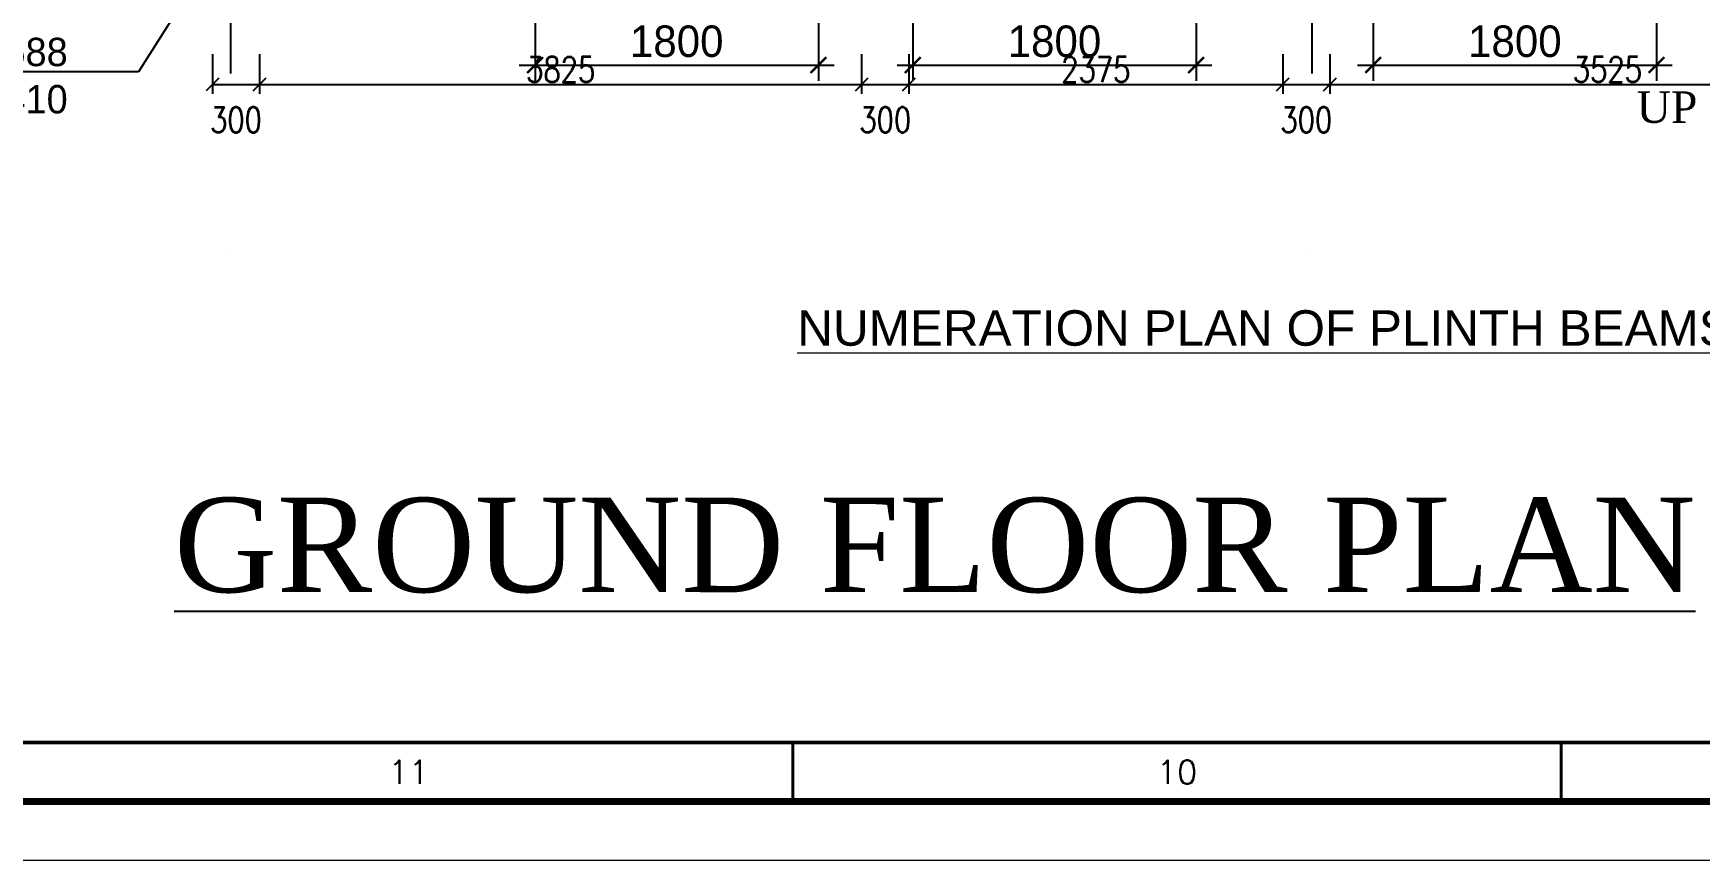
# Model space of a CAD drawing. Header units: millimetres. Extents: x 423806 to 486881, y 1786979 to 1831529.
# Drawn here: x 430993 to 441580, y 1788479 to 1793732 of the extents above; entities that cross this region are included whole.
import ezdxf
from ezdxf import colors
from ezdxf.entities.mleader import LeaderData, LeaderLine
from ezdxf.enums import TextEntityAlignment as Align
from ezdxf.math import Vec2, Vec3

# ---------------------------------------------------------------- set-up
doc = ezdxf.new("R2010")
doc.units = ezdxf.units.MM
doc.header["$LTSCALE"] = 150
doc.header["$PDSIZE"] = 0.01
doc.linetypes.add('DASHDOTX2', pattern=[2, 1, -0.5, 0, -0.5])
doc.layers.get('0').update_dxf_attribs({"lineweight": 13})
doc.layers.add('AD-GRID', color=251, linetype='DASHDOTX2')
doc.layers.add('COORDINATES', color=1, linetype='Continuous')
for name, color, linetype, lineweight in [('AD-TEXT', 7, 'Continuous', 25), ('DIM', 7, 'Continuous', 13), ('TEXT', 7, 'Continuous', 13), ('Title', 7, 'Continuous', 20)]:
    doc.layers.add(name, color=color, linetype=linetype, lineweight=lineweight)
doc.styles.add('240122--R0_INST_ FLOOR PLANS XREF$0$Scale M 200', font='times.ttf', dxfattribs={"height": 200})
doc.styles.add('Arial', font='arial.ttf')
doc.styles.add('ncc', font='calibri.ttf', dxfattribs={"height": 2})
doc.styles.add('RS', font='romans.shx', dxfattribs={"width": 0.8})
doc.dimstyles.new('D100', dxfattribs={"dimtxt": 160, "dimasz": 80, "dimexe": 60, "dimexo": 50, "dimgap": 15, "dimtad": 1, "dimdec": 0, "dimzin": 0, "dimdsep": 46, "dimtxsty": 'RS', "dimblk": 'OBLIQUE', "dimcen": 1, "dimclrd": 33, "dimclre": 33, "dimclrt": 7, "dimadec": 0, "dimazin": 0, "dimtfac": 1, "dimtdec": 0, "dimtmove": 2, "dimatfit": 3, "dimfxl": 125, "dimtolj": 1, "dimtzin": 0, "dimarcsym": 1})
doc.dimstyles.new('Scale 100', dxfattribs={"dimtxt": 200, "dimasz": 100, "dimexe": 100, "dimexo": 100, "dimgap": 50, "dimtad": 1, "dimdec": 0, "dimrnd": 5, "dimzin": 0, "dimdsep": 46, "dimtxsty": 'Standard', "dimblk": 'ARCHTICK', "dimcen": 0, "dimdle": 100, "dimclrd": 252, "dimclre": 252, "dimclrt": 256, "dimadec": 0, "dimazin": 0, "dimtfac": 1, "dimtdec": 0, "dimtofl": 0, "dimtmove": 1, "dimatfit": 3, "dimfxl": 0.18, "dimtolj": 1, "dimtzin": 0, "dimarcsym": 0})

# ---------------------------------------------------------------- blocks, each defined once
blk = doc.blocks.new('_Oblique')
at = {"color": 0, "linetype": 'ByBlock', "lineweight": -2}
blk.add_line((-0.5, -0.5), (0.5, 0.5), dxfattribs=at)
blk = doc.blocks.new('*D160')
at = {"layer": 'Defpoints', "color": 0, "transparency": 16777216}
for p in [(432131, 1793651), (432431, 1793651), (432431, 1793408)]:
    blk.add_point(p, dxfattribs=at)
at = {"layer": 'DIM', "color": 33, "lineweight": -2, "transparency": 16777216}
for p, q in [((432131, 1793601), (432131, 1793348)), ((432431, 1793601), (432431, 1793348)), ((432131, 1793408), (432431, 1793408))]:
    blk.add_line(p, q, dxfattribs=at)
at = {"layer": 'DIM', "color": 33, "lineweight": -2, "transparency": 16777216, "xscale": 80, "yscale": 80, "zscale": 80, "rotation": 180}
blk.add_blockref('_Oblique', (432131, 1793408), dxfattribs=at)
at = {"layer": 'DIM', "color": 33, "lineweight": -2, "transparency": 16777216, "xscale": 80, "yscale": 80, "zscale": 80}
blk.add_blockref('_Oblique', (432431, 1793408), dxfattribs=at)
at = {"layer": 'DIM', "color": 7, "transparency": 16777216, "insert": (432281, 1793183), "char_height": 160, "attachment_point": 5, "style": 'RS'}
blk.add_mtext('\\A1;300', dxfattribs=at)
blk = doc.blocks.new('*D161')
at = {"layer": 'Defpoints', "color": 0, "transparency": 16777216}
for p in [(432431, 1793651), (436256, 1793651), (436256, 1793408)]:
    blk.add_point(p, dxfattribs=at)
at = {"layer": 'DIM', "color": 33, "lineweight": -2, "transparency": 16777216}
for p, q in [((432431, 1793601), (432431, 1793348)), ((436256, 1793601), (436256, 1793348)), ((432431, 1793408), (436256, 1793408))]:
    blk.add_line(p, q, dxfattribs=at)
at = {"layer": 'DIM', "color": 33, "lineweight": -2, "transparency": 16777216, "xscale": 80, "yscale": 80, "zscale": 80, "rotation": 180}
blk.add_blockref('_Oblique', (432431, 1793408), dxfattribs=at)
at = {"layer": 'DIM', "color": 33, "lineweight": -2, "transparency": 16777216, "xscale": 80, "yscale": 80, "zscale": 80}
blk.add_blockref('_Oblique', (436256, 1793408), dxfattribs=at)
at = {"layer": 'DIM', "color": 7, "transparency": 16777216, "insert": (434344, 1793503), "char_height": 160, "attachment_point": 5, "style": 'RS'}
blk.add_mtext('\\A1;3825', dxfattribs=at)
blk = doc.blocks.new('*D162')
at = {"layer": 'Defpoints', "color": 0, "transparency": 16777216}
for p in [(436256, 1793651), (436556, 1793651), (436556, 1793408)]:
    blk.add_point(p, dxfattribs=at)
at = {"layer": 'DIM', "color": 33, "lineweight": -2, "transparency": 16777216}
for p, q in [((436256, 1793601), (436256, 1793348)), ((436556, 1793601), (436556, 1793348)), ((436256, 1793408), (436556, 1793408))]:
    blk.add_line(p, q, dxfattribs=at)
at = {"layer": 'DIM', "color": 33, "lineweight": -2, "transparency": 16777216, "xscale": 80, "yscale": 80, "zscale": 80, "rotation": 180}
blk.add_blockref('_Oblique', (436256, 1793408), dxfattribs=at)
at = {"layer": 'DIM', "color": 33, "lineweight": -2, "transparency": 16777216, "xscale": 80, "yscale": 80, "zscale": 80}
blk.add_blockref('_Oblique', (436556, 1793408), dxfattribs=at)
at = {"layer": 'DIM', "color": 7, "transparency": 16777216, "insert": (436406, 1793183), "char_height": 160, "attachment_point": 5, "style": 'RS'}
blk.add_mtext('\\A1;300', dxfattribs=at)
blk = doc.blocks.new('*D163')
at = {"layer": 'Defpoints', "color": 0, "transparency": 16777216}
for p in [(436556, 1793651), (438931, 1793651), (438931, 1793408)]:
    blk.add_point(p, dxfattribs=at)
at = {"layer": 'DIM', "color": 33, "lineweight": -2, "transparency": 16777216}
for p, q in [((436556, 1793601), (436556, 1793348)), ((438931, 1793601), (438931, 1793348)), ((436556, 1793408), (438931, 1793408))]:
    blk.add_line(p, q, dxfattribs=at)
at = {"layer": 'DIM', "color": 33, "lineweight": -2, "transparency": 16777216, "xscale": 80, "yscale": 80, "zscale": 80, "rotation": 180}
blk.add_blockref('_Oblique', (436556, 1793408), dxfattribs=at)
at = {"layer": 'DIM', "color": 33, "lineweight": -2, "transparency": 16777216, "xscale": 80, "yscale": 80, "zscale": 80}
blk.add_blockref('_Oblique', (438931, 1793408), dxfattribs=at)
at = {"layer": 'DIM', "color": 7, "transparency": 16777216, "insert": (437744, 1793503), "char_height": 160, "attachment_point": 5, "style": 'RS'}
blk.add_mtext('\\A1;2375', dxfattribs=at)
blk = doc.blocks.new('*D164')
at = {"layer": 'Defpoints', "color": 0, "transparency": 16777216}
for p in [(438931, 1793651), (439231, 1793651), (439231, 1793408)]:
    blk.add_point(p, dxfattribs=at)
at = {"layer": 'DIM', "color": 33, "lineweight": -2, "transparency": 16777216}
for p, q in [((438931, 1793601), (438931, 1793348)), ((439231, 1793601), (439231, 1793348)), ((438931, 1793408), (439231, 1793408))]:
    blk.add_line(p, q, dxfattribs=at)
at = {"layer": 'DIM', "color": 33, "lineweight": -2, "transparency": 16777216, "xscale": 80, "yscale": 80, "zscale": 80, "rotation": 180}
blk.add_blockref('_Oblique', (438931, 1793408), dxfattribs=at)
at = {"layer": 'DIM', "color": 33, "lineweight": -2, "transparency": 16777216, "xscale": 80, "yscale": 80, "zscale": 80}
blk.add_blockref('_Oblique', (439231, 1793408), dxfattribs=at)
at = {"layer": 'DIM', "color": 7, "transparency": 16777216, "insert": (439081, 1793183), "char_height": 160, "attachment_point": 5, "style": 'RS'}
blk.add_mtext('\\A1;300', dxfattribs=at)
blk = doc.blocks.new('*D165')
at = {"layer": 'Defpoints', "color": 0, "transparency": 16777216}
for p in [(439231, 1793651), (442756, 1793651), (442756, 1793408)]:
    blk.add_point(p, dxfattribs=at)
at = {"layer": 'DIM', "color": 33, "lineweight": -2, "transparency": 16777216}
for p, q in [((439231, 1793601), (439231, 1793348)), ((442756, 1793601), (442756, 1793348)), ((439231, 1793408), (442756, 1793408))]:
    blk.add_line(p, q, dxfattribs=at)
at = {"layer": 'DIM', "color": 33, "lineweight": -2, "transparency": 16777216, "xscale": 80, "yscale": 80, "zscale": 80, "rotation": 180}
blk.add_blockref('_Oblique', (439231, 1793408), dxfattribs=at)
at = {"layer": 'DIM', "color": 33, "lineweight": -2, "transparency": 16777216, "xscale": 80, "yscale": 80, "zscale": 80}
blk.add_blockref('_Oblique', (442756, 1793408), dxfattribs=at)
at = {"layer": 'DIM', "color": 7, "transparency": 16777216, "insert": (440994, 1793503), "char_height": 160, "attachment_point": 5, "style": 'RS'}
blk.add_mtext('\\A1;3525', dxfattribs=at)
blk = doc.blocks.new('ADCL(P43)-AP-A1-L')
at = {"layer": 'Title', "color": 8}
blk.add_lwpolyline([(20, 574), (821, 574), (821, 20), (20, 20)], close=True, dxfattribs=at)
at = {"layer": 'Title', "color": 5, "const_width": 0.6}
blk.add_lwpolyline([(25, 569), (816, 569), (816, 25), (25, 25)], close=True, dxfattribs=at)
at = {"layer": 'Title', "color": 1, "const_width": 0.3}
blk.add_lwpolyline([(30, 564), (811, 564), (811, 30), (30, 30)], close=True, dxfattribs=at)
at = {"layer": 'Title', "color": 8, "const_width": 0.25}
for points in [[(160.17, 25), (160.17, 30)], [(160.17, 25), (160.17, 30)], [(225.25, 25), (225.25, 30)]]:
    blk.add_lwpolyline(points, dxfattribs=at)
at = {"layer": 'TEXT', "style": 'RS'}
for s, p in [('11', (127.63, 27.5)), ('10', (192.71, 27.5))]:
    blk.add_text(s, height=2, dxfattribs=at).set_placement(p, align=Align.MIDDLE)
at = {"layer": 'Title', "style": 'ncc'}
for tag, height, p in [('TITLE-1', 3.25, (752.76, 65.74)), ('TITLE-2', 3.25, (752.76, 59.74)), ('TITLE-3', 3.25, (752.76, 53.74)), ('REV', 2.5, (800.69, 43.17))]:
    blk.add_attdef(tag, text='', height=height, dxfattribs=at).set_placement(p, align=Align.MIDDLE)
for tag, height, p in [('DSGN-DT', 2, (662.54, 63.84)), ('DSGN', 2, (681.8, 63.84)), ('DRAW-DT', 2, (662.54, 58.05)), ('DRAW', 2, (681.8, 58.05)), ('CHKD-DT', 2, (662.54, 52.09)), ('CHKD', 2, (681.8, 52.09)), ('APPD-DT', 2, (662.54, 46.07)), ('APPD', 2, (681.8, 46.07)), ('DRG-1', 2.75, (715.1, 42.96)), ('SCALE', 2, (706.44, 32.92)), ('SHEET', 2, (799.41, 32.92))]:
    blk.add_attdef(tag, text='', height=height, dxfattribs=at).set_placement(p, align=Align.MIDDLE_LEFT)
blk = doc.blocks.new('_ArchTick')
at = {"color": 0, "linetype": 'ByBlock', "const_width": 0.15}
blk.add_lwpolyline([(-0.5, -0.5), (0.5, 0.5)], dxfattribs=at)
blk = doc.blocks.new('*D338')
at = {"color": 252, "lineweight": -2, "transparency": 16777216}
for p, q in [((434181, 1794138), (434181, 1793431)), ((435981, 1794138), (435981, 1793431)), ((434081, 1793531), (436081, 1793531))]:
    blk.add_line(p, q, dxfattribs=at)
at = {"layer": 'Defpoints', "color": 0, "transparency": 16777216}
for p in [(434181, 1794238), (435981, 1794238), (435981, 1793531)]:
    blk.add_point(p, dxfattribs=at)
at = {"color": 252, "lineweight": -2, "transparency": 16777216, "xscale": 100, "yscale": 100, "zscale": 100, "rotation": 180}
blk.add_blockref('_ArchTick', (434181, 1793531), dxfattribs=at)
at = {"color": 252, "lineweight": -2, "transparency": 16777216, "xscale": 100, "yscale": 100, "zscale": 100}
blk.add_blockref('_ArchTick', (435981, 1793531), dxfattribs=at)
at = {"transparency": 16777216, "insert": (435081, 1793681), "char_height": 200, "attachment_point": 5}
blk.add_mtext('\\A1;1800', dxfattribs=at)
blk = doc.blocks.new('*D339')
at = {"color": 252, "lineweight": -2, "transparency": 16777216}
for p, q in [((436581, 1794138), (436581, 1793431)), ((438381, 1794138), (438381, 1793431)), ((436481, 1793531), (438481, 1793531))]:
    blk.add_line(p, q, dxfattribs=at)
at = {"layer": 'Defpoints', "color": 0, "transparency": 16777216}
for p in [(436581, 1794238), (438381, 1794238), (438381, 1793531)]:
    blk.add_point(p, dxfattribs=at)
at = {"color": 252, "lineweight": -2, "transparency": 16777216, "xscale": 100, "yscale": 100, "zscale": 100, "rotation": 180}
blk.add_blockref('_ArchTick', (436581, 1793531), dxfattribs=at)
at = {"color": 252, "lineweight": -2, "transparency": 16777216, "xscale": 100, "yscale": 100, "zscale": 100}
blk.add_blockref('_ArchTick', (438381, 1793531), dxfattribs=at)
at = {"transparency": 16777216, "insert": (437481, 1793681), "char_height": 200, "attachment_point": 5}
blk.add_mtext('\\A1;1800', dxfattribs=at)
blk = doc.blocks.new('*D340')
at = {"color": 252, "lineweight": -2, "transparency": 16777216}
for p, q in [((439506, 1794138), (439506, 1793431)), ((441306, 1794138), (441306, 1793431)), ((439406, 1793531), (441406, 1793531))]:
    blk.add_line(p, q, dxfattribs=at)
at = {"layer": 'Defpoints', "color": 0, "transparency": 16777216}
for p in [(439506, 1794238), (441306, 1794238), (441306, 1793531)]:
    blk.add_point(p, dxfattribs=at)
at = {"color": 252, "lineweight": -2, "transparency": 16777216, "xscale": 100, "yscale": 100, "zscale": 100, "rotation": 180}
blk.add_blockref('_ArchTick', (439506, 1793531), dxfattribs=at)
at = {"color": 252, "lineweight": -2, "transparency": 16777216, "xscale": 100, "yscale": 100, "zscale": 100}
blk.add_blockref('_ArchTick', (441306, 1793531), dxfattribs=at)
at = {"transparency": 16777216, "insert": (440406, 1793681), "char_height": 200, "attachment_point": 5}
blk.add_mtext('\\A1;1800', dxfattribs=at)

msp = doc.modelspace()

# ---------------------------------------------------------------- linework, layer by layer
at = {"layer": 'AD-GRID', "lineweight": 25, "ltscale": 15}
for p, q in [((432246.1, 1827227.9), (432246.1, 1792227.9)), ((439116.1, 1827227.9), (439116.1, 1792227.9))]:
    msp.add_line(p, q, dxfattribs=at)

# ---------------------------------------------------------------- block references
at = {"layer": 'Title', "linetype": 'ByBlock', "xscale": 75, "yscale": 75, "zscale": 75}
msp.add_blockref('ADCL(P43)-AP-A1-L', (423806.2, 1786979.4), dxfattribs=at)

# ---------------------------------------------------------------- texts
at = {"layer": 'AD-TEXT', "transparency": 33554687, "attachment_point": 1, "style": '240122--R0_INST_ FLOOR PLANS XREF$0$Scale M 200'}
for s, insert, char_height, width in [('\\A1;\\pxqc;UP', (441188.3, 1793364), 200, 369.123), ('\\A1;\\pxqc;{\\LGROUND FLOOR PLAN}', (431998.7, 1790784.3), 600, 9444.212)]:
    msp.add_mtext(s, dxfattribs=dict(at, insert=insert, char_height=char_height, width=width))
at = {"layer": 'TEXT', "color": 1, "ltscale": 100, "style": 'Arial'}
msp.add_text('%%UNUMERATION PLAN OF PLINTH BEAMS AT E.L.(+)0.450M. LEVEL', height=225, dxfattribs=at).set_placement((435846.9, 1791749))

# ---------------------------------------------------------------- dimensions: what is measured, and where the dimension line sits
for base, p1, p2, picture, middle in [((435981.3, 1793530.8), (434181.3, 1794238.5), (435981.3, 1794238.5), '*D338', (435081.3, 1793680.8)), ((438381.3, 1793530.8), (436581.3, 1794238.5), (438381.3, 1794238.5), '*D339', (437481.3, 1793680.8)), ((441306.1, 1793530.8), (439506.1, 1794238.5), (441306.1, 1794238.5), '*D340', (440406.1, 1793680.8))]:
    dim = msp.add_linear_dim(base=base, p1=p1, p2=p2, dimstyle='Scale 100')
    dim.commit()
    dim.dimension.update_dxf_attribs({"geometry": picture, "text_midpoint": middle})
at = {"layer": 'DIM'}
for base, p1, p2, picture, middle in [((432431.1, 1793408), (432131.1, 1793650.8), (432431.1, 1793650.8), '*D160', (432281.1, 1793183.4)), ((436556.1, 1793408), (436256.1, 1793650.8), (436556.1, 1793650.8), '*D162', (436406.1, 1793183.4)), ((439231.1, 1793408), (438931.1, 1793650.8), (439231.1, 1793650.8), '*D164', (439081.1, 1793183.4))]:
    dim = msp.add_linear_dim(base=base, p1=p1, p2=p2, dimstyle='D100', dxfattribs=at)
    dim.commit()
    dim.dimension.update_dxf_attribs({"geometry": picture, "text_midpoint": middle, "dimtype": 160})
for base, p1, p2, picture, middle in [((436256.1, 1793408), (432431.1, 1793650.8), (436256.1, 1793650.8), '*D161', (434343.6, 1793503)), ((438931.1, 1793408), (436556.1, 1793650.8), (438931.1, 1793650.8), '*D163', (437743.6, 1793503)), ((442756.1, 1793408), (439231.1, 1793650.8), (442756.1, 1793650.8), '*D165', (440993.6, 1793503))]:
    dim = msp.add_linear_dim(base=base, p1=p1, p2=p2, dimstyle='D100', dxfattribs=at)
    dim.commit()
    dim.dimension.update_dxf_attribs({"geometry": picture, "text_midpoint": middle})

# ---------------------------------------------------------------- leaders
at = {"layer": 'COORDINATES'}
ml = msp.add_multileader_mtext('Standard', dxfattribs=at)
ml.set_content('E=452148.688\\PN=1824196.410', color=256)
ml.set_leader_properties()
ml.build(insert=Vec2(0, 0))
ml.multileader.update_dxf_attribs({"text_right_attachment_type": 6, "dogleg_length": 0.36, "arrow_head_size": 180})
ctx = ml.context
ctx.base_point, ctx.char_height, ctx.arrow_head_size, ctx.landing_gap_size, ctx.plane_origin = Vec3(429171.8, 1793614.2), 180, 180, 90, Vec3(432131.1, 1794227.9)
ctx.right_attachment, ctx.text_align_type = 6, 2
notes = []
notes.append((ctx, [(0, (1, 1, 0), (431661.8, 1793488.2), (-1, 0), 360, [(0, [(432131.1, 1794227.9)], 0, [])])]))
ctx.mtext.insert, ctx.mtext.alignment, ctx.mtext.flow_direction = Vec3(431211.8, 1793704.2), 3, 5
for ctx, leaders in notes:
    for number, flags, end, landing, length, lines in leaders:
        leader = LeaderData()
        leader.index, (leader.has_last_leader_line, leader.has_dogleg_vector, leader.attachment_direction) = number, flags
        leader.last_leader_point, leader.dogleg_vector, leader.dogleg_length = Vec3(end), Vec3(landing), length
        for number, points, colour, breaks in lines:
            line = LeaderLine()
            line.index, line.vertices, line.color, line.breaks = number, Vec3.list(points), colors.encode_raw_color(colour), breaks
            leader.lines.append(line)
        ctx.leaders.append(leader)

doc.saveas('drawing.dxf')
